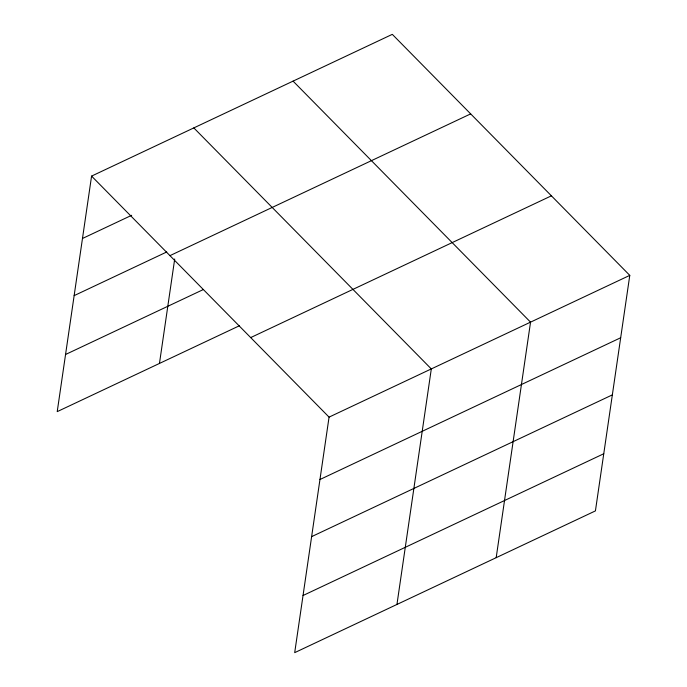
<?xml version="1.0" encoding="UTF-8"?>
<svg xmlns="http://www.w3.org/2000/svg" width="687" height="687" viewBox="0 0 687 687"><rect width="100%" height="100%" fill="white"/><g stroke="black" fill="none" stroke-linecap="round" stroke-linejoin="round"><path stroke-width="1.03" d="M91.577 176.104L329.064 417.121L294.697 652.65L595.423 510.896L629.781 275.367L392.303 34.35L91.577 176.104L57.219 411.633L239.437 325.741M159.461 363.432L174.704 258.99M396.949 604.457L431.307 368.928L193.828 127.911M496.186 557.672L530.544 322.151L293.066 81.126M82.483 238.483L131.672 215.297M74.144 295.625L166.743 251.974M169.947 255.641L470.664 113.887M65.557 354.492L203.446 289.493M250.695 337.583L551.412 195.829M329.064 417.121L629.781 275.367M319.962 479.509L620.679 337.755M311.623 536.641L612.34 394.888M303.036 595.509L603.753 453.755"/></g></svg>
